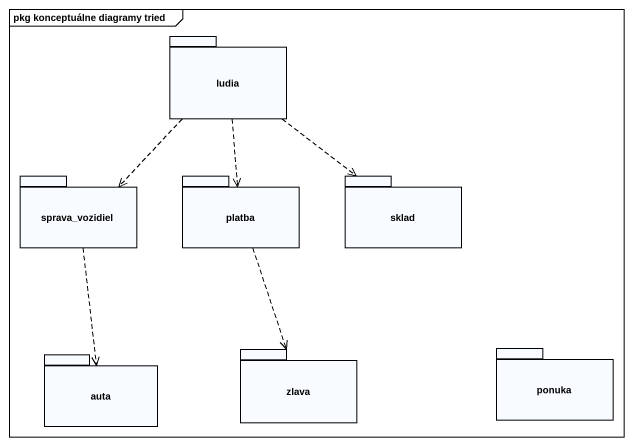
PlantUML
@startuml
mainframe pkg konceptuálne diagramy tried
package ludia {
}
package sprava_vozidiel {
}
package platba {
}
package sklad {
}
package auta {
}
package zlava {
}
package ponuka {
}
ludia ..> sprava_vozidiel
ludia ..> platba
ludia ..> sklad
sprava_vozidiel ..> auta
platba ..> zlava
@enduml
